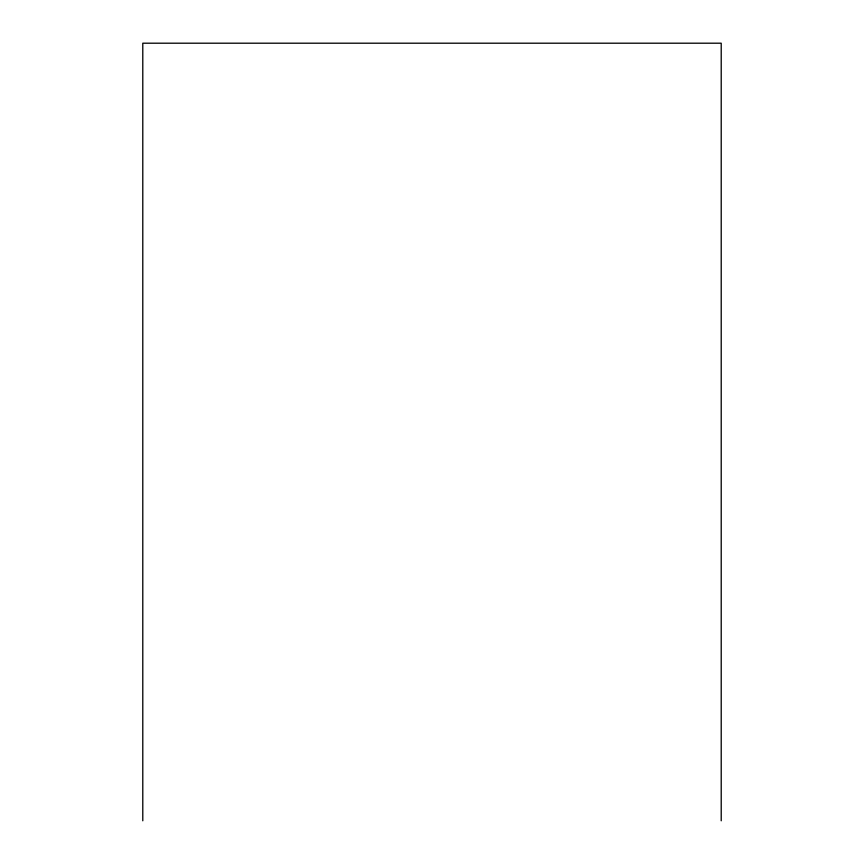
<?xml version="1.0" encoding="UTF-8"?>
<svg xmlns="http://www.w3.org/2000/svg" width="864" height="864" viewBox="0 0 864 864"><rect width="100%" height="100%" fill="white"/><g stroke="black" fill="none" stroke-linecap="round" stroke-linejoin="round"><path stroke-width="1.3" d="M721.213 820.8L721.213 43.2L142.787 43.2L142.787 820.8"/></g></svg>
